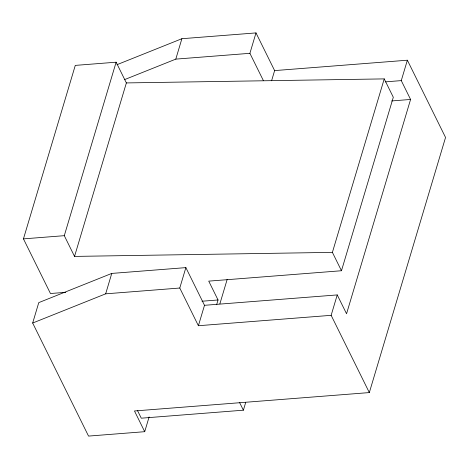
<?xml version="1.0" encoding="UTF-8"?>
<svg xmlns="http://www.w3.org/2000/svg" width="469" height="469" viewBox="0 0 469 469"><rect width="100%" height="100%" fill="white"/><g stroke="black" fill="none" stroke-linecap="round" stroke-linejoin="round"><path stroke-width="0.7" d="M65.771 292.322L50.459 293.518L23.45 238.873L75.286 65.396L116.13 62.195L126.372 82.925L74.536 256.408L332.398 252.375L341.473 270.736L208.728 281.13L218.044 299.972L216.619 304.733M32.672 323.035L38.769 302.622L111.763 273.421L185.871 267.623L204.496 305.307L198.399 325.721L331.143 315.326L369.326 392.582L134.468 410.967L144.71 431.691L88.547 436.088L32.672 323.035L105.66 293.834L179.774 288.03L198.399 325.721M74.536 256.408L64.294 235.678L116.13 62.195M105.66 293.834L111.763 273.421M124.426 79.671L175.793 59.123L181.89 38.71L255.998 32.912L274.623 70.596L271.574 80.803M179.774 288.03L185.871 267.623M263.385 80.609L249.901 53.319L255.998 32.912M144.71 431.691L149.107 416.976M219.873 303.842L227.201 279.331M137.546 410.651L141.275 418.19L243.388 410.193L245.692 402.478M332.398 252.375L384.234 78.892L126.372 82.925M341.473 270.736L393.309 97.259L384.234 78.892M331.143 315.326L337.24 294.919L204.496 305.307M337.24 294.919L346.55 313.761L410.58 99.457L401.271 80.615L407.368 60.208L274.623 70.596M369.326 392.582L445.55 137.458L407.368 60.208M117.01 64.669L181.89 38.71M175.793 59.123L249.901 53.319M385.225 81.87L401.271 80.615M391.621 100.941L410.58 99.457M23.45 238.873L64.294 235.678M201.998 301.227L218.044 299.972M239.659 402.66L243.388 410.193"/></g></svg>
